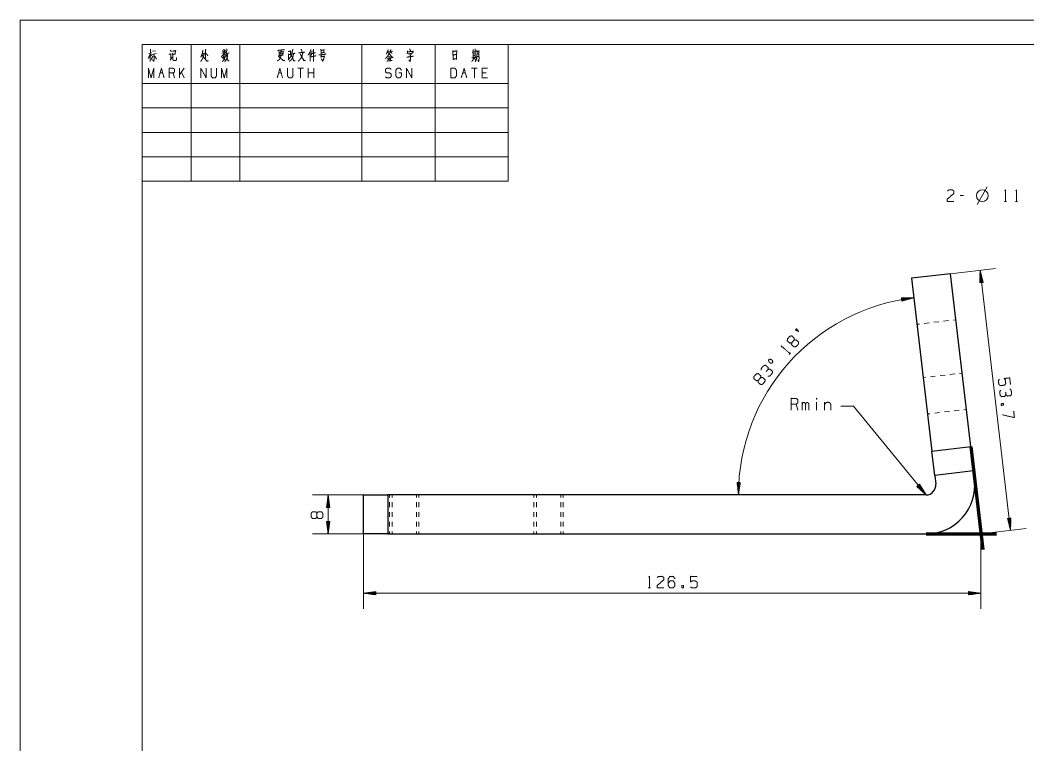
# Model space of a CAD drawing. Header units: millimetres. Extents: x 0 to 420, y 0 to 297.
# Drawn here: x 0 to 206.4, y 148.5 to 297 of the extents above; entities that cross this region are included whole.
import ezdxf

# ---------------------------------------------------------------- set-up
doc = ezdxf.new("R2010")
doc.units = ezdxf.units.MM
doc.layers.add('1', color=7, linetype='Continuous', true_color=0xffffff)

msp = doc.modelspace()

# ---------------------------------------------------------------- linework, layer by layer
at = {"layer": '1', "color": 132, "linetype": 'Continuous', "lineweight": 18}
for p, q in [((0, 297), (0, 0)), ((420, 297), (0, 297)), ((25, 292), (25, 264)), ((25, 292), (100, 292)), ((25, 292), (100, 292)), ((25, 292), (100, 292)), ((25, 292), (25, 5)), ((415, 292), (25, 292)), ((35, 292), (35, 264)), ((45, 292), (45, 264)), ((70, 292), (70, 264)), ((85, 292), (85, 264)), ((100, 292), (100, 264)), ((25, 284), (100, 284)), ((25, 279), (100, 279)), ((25, 274), (100, 274)), ((25, 269), (100, 269)), ((25, 264), (100, 264))]:
    msp.add_line(p, q, dxfattribs=at)
at = {"layer": '1', "color": 95, "linetype": 'Continuous', "lineweight": 18}
for p, q in [((26.34, 290.18), (26.96, 290.3)), ((26.7, 289.95), (26.92, 289.68)), ((26.99, 289.99), (27.95, 290.14)), ((27.13, 290.61), (27.71, 290.74)), ((41.34, 290.22), (42.13, 290.38)), ((42.25, 290.16), (42.79, 290.28)), ((53.17, 290.09), (53.7, 290.18)), ((54.91, 288.87), (55.37, 289.43)), ((75.25, 290.57), (75.67, 290.63)), ((75.35, 290.55), (75.45, 290.24)), ((75.83, 289.64), (75.37, 289.56)), ((75.82, 290.51), (76.35, 290.61)), ((75.98, 290.49), (76.11, 290.16)), ((92.56, 290.43), (93.43, 290.55)), ((92.84, 290.07), (93.11, 290.14)), ((92.86, 289.72), (93.09, 289.78)), ((93.6, 290.05), (93.85, 290.12)), ((33.59, 287.14), (32.63, 285.78)), ((32.63, 285.18), (32.63, 287.14)), ((58.02, 287.14), (56.9, 287.14)), ((57.46, 287.14), (57.46, 285.18)), ((59.02, 285.18), (59.02, 287.14)), ((60.14, 285.18), (60.14, 287.14)), ((93.6, 287.14), (92.49, 287.14)), ((93.05, 287.14), (93.05, 285.18)), ((28.66, 286.17), (29.22, 286.17)), ((31.62, 285.18), (31.34, 286.17)), ((33.59, 285.18), (33.04, 286.36)), ((52.94, 286.17), (53.49, 286.17)), ((60.14, 286.17), (59.02, 286.17)), ((90.65, 286.17), (91.2, 286.17)), ((95.45, 286.17), (94.61, 286.17)), ((196.06, 259.2), (198.06, 262.85)), ((193.22, 261.04), (192.54, 261.04)), ((201.61, 259.84), (202.04, 259.84)), ((203.89, 259.84), (204.31, 259.84)), ((157.54, 228.52), (157.82, 228.83)), ((159.28, 217.11), (158.95, 218.31)), ((160.22, 217.11), (160.22, 218.69)), ((163.16, 218.69), (163.16, 217.11)), ((164.77, 218.69), (164.77, 217.11)), ((128.68, 180.65), (129.1, 180.65))]:
    msp.add_line(p, q, dxfattribs=at)
at = {"layer": '1', "color": 13, "linetype": 'Continuous', "lineweight": 18}
for p, q in [((190.55, 245.04), (199.78, 246.13)), ((196.63, 245.76), (196.6, 243.2)), ((197.26, 243.27), (196.63, 245.76)), ((202.89, 192.43), (196.63, 245.76)), ((196.65, 243.2), (196.6, 243.62)), ((196.75, 243.21), (196.61, 244.39)), ((196.7, 243.21), (196.61, 244.01)), ((196.85, 243.23), (196.62, 245.17)), ((196.8, 243.22), (196.62, 244.78)), ((196.9, 243.23), (196.63, 245.56)), ((196.95, 243.24), (196.68, 245.57)), ((197, 243.24), (196.77, 245.19)), ((197.05, 243.25), (196.87, 244.81)), ((197.1, 243.25), (196.97, 244.44)), ((197.15, 243.26), (197.06, 244.06)), ((197.21, 243.27), (197.16, 243.68)), ((196.6, 243.2), (197.26, 243.27)), ((196.6, 243.2), (196.6, 243.23)), ((196.6, 243.2), (196.6, 243.23)), ((197.26, 243.27), (197.25, 243.3)), ((197.26, 243.27), (197.25, 243.3)), ((183.07, 240.11), (180.51, 240.1)), ((180.51, 240.1), (180.54, 240.1)), ((180.51, 240.1), (180.54, 240.1)), ((180.51, 240.1), (180.6, 239.44)), ((180.52, 240), (181.32, 240.1)), ((180.52, 240.05), (180.93, 240.1)), ((180.53, 239.95), (181.71, 240.1)), ((180.54, 239.85), (182.49, 240.1)), ((180.54, 239.9), (182.1, 240.1)), ((180.55, 239.8), (182.88, 240.11)), ((180.56, 239.74), (182.88, 240.05)), ((180.56, 239.69), (182.51, 239.95)), ((180.57, 239.64), (182.13, 239.85)), ((180.58, 239.59), (181.76, 239.75)), ((180.58, 239.54), (181.38, 239.65)), ((180.59, 239.49), (181, 239.55)), ((180.6, 239.44), (183.07, 240.11)), ((180.6, 239.44), (180.63, 239.45)), ((180.6, 239.44), (180.63, 239.45)), ((168.14, 217.92), (170.68, 217.92)), ((170.68, 217.92), (185.56, 199.71)), ((146.85, 202.26), (146.85, 202.23)), ((146.85, 202.26), (146.85, 202.23)), ((146.85, 202.26), (147.15, 199.71)), ((147.52, 202.25), (146.85, 202.26)), ((146.91, 202.26), (146.9, 201.84)), ((146.96, 202.26), (146.94, 201.45)), ((147.01, 202.26), (146.99, 201.07)), ((147.06, 202.26), (147.03, 200.68)), ((147.11, 202.26), (147.08, 200.29)), ((147.16, 202.25), (147.12, 199.91)), ((147.15, 199.71), (147.52, 202.25)), ((147.21, 202.25), (147.17, 199.91)), ((147.26, 202.25), (147.23, 200.29)), ((147.31, 202.25), (147.29, 200.68)), ((147.36, 202.25), (147.34, 201.06)), ((147.41, 202.25), (147.4, 201.45)), ((147.46, 202.25), (147.46, 201.83)), ((147.51, 202.25), (147.51, 202.22)), ((147.51, 202.25), (147.51, 202.22)), ((184.22, 201.89), (183.7, 201.47)), ((183.7, 201.47), (183.72, 201.45)), ((183.7, 201.47), (183.72, 201.45)), ((183.7, 201.47), (185.56, 199.71)), ((183.74, 201.5), (184.01, 201.18)), ((183.78, 201.54), (184.29, 200.91)), ((183.82, 201.57), (184.57, 200.65)), ((183.86, 201.6), (184.86, 200.38)), ((183.9, 201.63), (185.14, 200.11)), ((183.94, 201.67), (185.42, 199.85)), ((183.98, 201.7), (185.46, 199.88)), ((184.02, 201.73), (185.26, 200.21)), ((184.06, 201.76), (185.05, 200.54)), ((184.09, 201.79), (184.85, 200.87)), ((184.13, 201.83), (184.64, 201.2)), ((184.17, 201.86), (184.44, 201.53)), ((184.21, 201.89), (184.23, 201.87)), ((184.21, 201.89), (184.23, 201.87)), ((185.56, 199.71), (184.22, 201.89)), ((70.34, 199.71), (59.91, 199.71)), ((63.08, 199.71), (62.75, 197.17)), ((62.91, 197.17), (62.91, 198.36)), ((62.96, 197.17), (62.96, 198.75)), ((63.01, 197.17), (63.01, 199.14)), ((63.06, 197.17), (63.06, 199.52)), ((63.42, 197.17), (63.08, 199.71)), ((63.08, 199.71), (63.08, 191.71)), ((63.11, 197.17), (63.11, 199.52)), ((63.16, 197.17), (63.16, 199.14)), ((63.21, 197.17), (63.21, 198.75)), ((63.26, 197.17), (63.26, 198.36)), ((62.75, 197.17), (62.75, 197.21)), ((62.75, 197.17), (62.75, 197.21)), ((62.75, 197.17), (63.42, 197.17)), ((62.81, 197.17), (62.81, 197.59)), ((62.86, 197.17), (62.86, 197.98)), ((63.31, 197.17), (63.31, 197.98)), ((63.36, 197.17), (63.36, 197.59)), ((63.42, 197.17), (63.42, 197.21)), ((63.42, 197.17), (63.42, 197.21)), ((62.75, 194.25), (62.75, 194.22)), ((62.75, 194.25), (62.75, 194.22)), ((62.75, 194.25), (63.08, 191.71)), ((63.42, 194.25), (62.75, 194.25)), ((62.81, 194.25), (62.81, 193.84)), ((62.86, 194.25), (62.86, 193.45)), ((62.91, 194.25), (62.91, 193.07)), ((62.96, 194.25), (62.96, 192.68)), ((63.01, 194.25), (63.01, 192.29)), ((63.06, 194.25), (63.06, 191.91)), ((63.08, 191.71), (63.42, 194.25)), ((63.11, 194.25), (63.11, 191.91)), ((63.16, 194.25), (63.16, 192.29)), ((63.21, 194.25), (63.21, 192.68)), ((63.26, 194.25), (63.26, 193.07)), ((63.31, 194.25), (63.31, 193.45)), ((63.36, 194.25), (63.36, 193.84)), ((63.42, 194.25), (63.42, 194.22)), ((63.42, 194.25), (63.42, 194.22)), ((202.93, 194.99), (202.26, 194.91)), ((202.26, 194.91), (202.89, 192.43)), ((202.27, 194.91), (202.27, 194.88)), ((202.27, 194.91), (202.27, 194.88)), ((202.32, 194.92), (202.37, 194.5)), ((202.37, 194.93), (202.46, 194.13)), ((202.42, 194.93), (202.56, 193.75)), ((202.47, 194.94), (202.65, 193.37)), ((202.52, 194.94), (202.75, 193)), ((202.57, 194.95), (202.84, 192.62)), ((202.62, 194.95), (202.9, 192.62)), ((202.67, 194.96), (202.9, 193.01)), ((202.72, 194.97), (202.91, 193.4)), ((202.77, 194.97), (202.91, 193.79)), ((202.82, 194.98), (202.92, 194.18)), ((202.87, 194.98), (202.92, 194.57)), ((202.89, 192.43), (202.93, 194.99)), ((202.92, 194.99), (202.93, 194.96)), ((202.92, 194.99), (202.93, 194.96)), ((196.81, 191.71), (206.05, 192.8)), ((70.34, 191.71), (59.91, 191.71)), ((70.34, 191.71), (70.34, 176.38)), ((196.81, 191.71), (196.81, 176.38)), ((72.88, 179.89), (70.34, 179.56)), ((72.88, 179.63), (70.92, 179.63)), ((72.88, 179.68), (71.31, 179.68)), ((72.88, 179.74), (71.69, 179.74)), ((72.88, 179.79), (72.08, 179.79)), ((72.88, 179.84), (72.47, 179.84)), ((72.88, 179.89), (72.85, 179.89)), ((72.88, 179.89), (72.85, 179.89)), ((72.88, 179.22), (72.88, 179.89)), ((194.27, 179.89), (194.3, 179.89)), ((194.27, 179.89), (194.3, 179.89)), ((194.27, 179.89), (194.27, 179.22)), ((196.81, 179.56), (194.27, 179.89)), ((194.27, 179.84), (194.69, 179.84)), ((194.27, 179.79), (195.07, 179.79)), ((194.27, 179.74), (195.46, 179.74)), ((194.27, 179.68), (195.84, 179.68)), ((194.27, 179.63), (196.23, 179.63)), ((70.34, 179.56), (72.88, 179.22)), ((70.34, 179.56), (196.81, 179.56)), ((72.88, 179.58), (70.54, 179.58)), ((72.88, 179.53), (70.54, 179.53)), ((72.88, 179.48), (70.92, 179.48)), ((72.88, 179.43), (71.31, 179.43)), ((72.88, 179.38), (71.69, 179.38)), ((72.88, 179.33), (72.08, 179.33)), ((72.88, 179.28), (72.47, 179.28)), ((72.88, 179.23), (72.85, 179.23)), ((72.88, 179.23), (72.85, 179.23)), ((194.27, 179.58), (196.61, 179.58)), ((194.27, 179.22), (196.81, 179.56)), ((194.27, 179.53), (196.61, 179.53)), ((194.27, 179.48), (196.23, 179.48)), ((194.27, 179.43), (195.84, 179.43)), ((194.27, 179.38), (195.46, 179.38)), ((194.27, 179.33), (195.07, 179.33)), ((194.27, 179.28), (194.69, 179.28)), ((194.27, 179.23), (194.3, 179.23)), ((194.27, 179.23), (194.3, 179.23))]:
    msp.add_line(p, q, dxfattribs=at)
at = {"layer": '1', "color": 30, "linetype": 'Continuous', "lineweight": 25}
for p, q in [((190.55, 245.04), (182.6, 244.11)), ((182.6, 244.11), (186.76, 208.68)), ((194.71, 209.61), (190.55, 245.04)), ((186.76, 208.68), (194.71, 209.61)), ((187.34, 203.71), (186.76, 208.68)), ((194.71, 209.61), (195.29, 204.65)), ((195.29, 204.65), (187.34, 203.71)), ((195.5, 202.88), (195.29, 204.65)), ((187.34, 203.71), (187.55, 201.95)), ((70.34, 191.71), (70.34, 199.71)), ((70.34, 199.71), (75.34, 199.71)), ((185.56, 199.71), (75.34, 199.71)), ((75.34, 199.71), (75.34, 191.71)), ((75.34, 191.71), (70.34, 191.71)), ((75.34, 191.71), (185.56, 191.71))]:
    msp.add_line(p, q, dxfattribs=at)
at = {"layer": '1', "color": 43, "linetype": 'Continuous', "lineweight": 18}
for p, q in [((190.16, 235.43), (189.17, 235.32)), ((191.65, 235.61), (191.16, 235.55)), ((184.21, 234.73), (183.71, 234.67)), ((186.19, 234.97), (185.2, 234.85)), ((188.18, 235.2), (187.18, 235.08)), ((184.99, 223.75), (185.49, 223.81)), ((186.48, 223.92), (187.47, 224.04)), ((188.47, 224.16), (189.46, 224.27)), ((190.45, 224.39), (191.45, 224.51)), ((192.44, 224.62), (192.94, 224.68)), ((189.34, 216.71), (190.34, 216.83)), ((191.33, 216.94), (192.32, 217.06)), ((193.31, 217.17), (193.81, 217.23)), ((185.87, 216.3), (186.36, 216.36)), ((187.36, 216.48), (188.35, 216.59)), ((75.69, 199.71), (75.69, 199.21)), ((75.69, 198.21), (75.69, 197.21)), ((76.19, 199.71), (76.19, 199.21)), ((76.19, 198.21), (76.19, 197.21)), ((81.19, 199.21), (81.19, 199.71)), ((81.19, 197.21), (81.19, 198.21)), ((81.69, 199.71), (81.69, 199.21)), ((81.69, 198.21), (81.69, 197.21)), ((105.24, 199.71), (105.24, 199.21)), ((105.24, 198.21), (105.24, 197.21)), ((105.74, 199.71), (105.74, 199.21)), ((105.74, 198.21), (105.74, 197.21)), ((110.74, 199.21), (110.74, 199.71)), ((110.74, 197.21), (110.74, 198.21)), ((111.24, 199.71), (111.24, 199.21)), ((111.24, 198.21), (111.24, 197.21)), ((75.69, 196.21), (75.69, 195.21)), ((76.19, 196.21), (76.19, 195.21)), ((81.19, 195.21), (81.19, 196.21)), ((81.69, 196.21), (81.69, 195.21)), ((105.24, 196.21), (105.24, 195.21)), ((105.74, 196.21), (105.74, 195.21)), ((110.74, 195.21), (110.74, 196.21)), ((111.24, 196.21), (111.24, 195.21)), ((75.69, 194.21), (75.69, 193.21)), ((76.19, 194.21), (76.19, 193.21)), ((81.19, 193.21), (81.19, 194.21)), ((81.69, 194.21), (81.69, 193.21)), ((105.24, 194.21), (105.24, 193.21)), ((105.74, 194.21), (105.74, 193.21)), ((110.74, 193.21), (110.74, 194.21)), ((111.24, 194.21), (111.24, 193.21)), ((75.69, 192.21), (75.69, 191.71)), ((76.19, 192.21), (76.19, 191.71)), ((81.19, 191.71), (81.19, 192.21)), ((81.69, 192.21), (81.69, 191.71)), ((105.24, 192.21), (105.24, 191.71)), ((105.74, 192.21), (105.74, 191.71)), ((110.74, 191.71), (110.74, 192.21)), ((111.24, 192.21), (111.24, 191.71))]:
    msp.add_line(p, q, dxfattribs=at)
at = {"layer": '1', "color": 252, "linetype": 'Continuous', "lineweight": 70}
for p, q in [((194.71, 209.61), (197.18, 188.56)), ((185.56, 191.71), (199.98, 191.71))]:
    msp.add_line(p, q, dxfattribs=at)
at = {"layer": '1', "color": 95, "linetype": 'Continuous', "lineweight": 18}
msp.add_circle((197.1, 261.04), 1.2, dxfattribs=at)
at = {"layer": '1', "color": 13, "linetype": 'Continuous', "lineweight": 18}
msp.add_arc((187.81, 199.71), 40.67, 96.6963, 180, dxfattribs=at)
at = {"layer": '1', "color": 30, "linetype": 'Continuous', "lineweight": 25}
for radius in [10, 2]:
    msp.add_arc((185.56, 201.71), radius, 270, 6.6963, dxfattribs=at)
at = {"layer": '1', "color": 95, "linetype": 'Continuous', "lineweight": 18}
for points, knots in [([(26.67, 291.07), (26.66, 288.89), (26.63, 288.5), (26.61, 288.71), (26.64, 288.94)], [0, 0, 0.723303, 0.854546, 0.923601, 1, 1]), ([(41.73, 291.07), (41.76, 290.92), (41.76, 289.78), (41.73, 289.93), (41.76, 290.05)], [0, 0, 0.094654, 0.823636, 0.91829, 1, 1]), ([(42.33, 291.11), (42.33, 290.98), (42.32, 290.76), (42.27, 290.47), (42.23, 290.16), (42.17, 289.91), (42.1, 289.68), (42.08, 289.62)], [0, 0, 0.081852, 0.232243, 0.425429, 0.63211, 0.800313, 0.957953, 1, 1]), ([(60.08, 291.07), (60.12, 290.98), (60.09, 291.03), (60.11, 288.54), (60.09, 288.73), (60.11, 289.04)], [0, 0, 0.029975, 0.04619, 0.840789, 0.900562, 1, 1]), ([(61.57, 291.07), (61.63, 290.82), (61.63, 290.09), (61.63, 290.28), (62.33, 290.38), (62.21, 290.38), (62.24, 290.9), (62.26, 290.98), (62.29, 290.92), (62.19, 290.9), (61.63, 290.82)], [0, 0, 0.076614, 0.294117, 0.350048, 0.563214, 0.598361, 0.753971, 0.779215, 0.799829, 0.831205, 1, 1]), ([(79.78, 291.09), (79.89, 290.96), (79.93, 290.86), (79.96, 290.69)], [0, 0, 0.364604, 0.619196, 1, 1]), ([(93.21, 291.11), (93.24, 290.98), (93.19, 289.37)], [0, 0, 0.073211, 1, 1]), ([(26.67, 290.16), (26.6, 289.91), (26.48, 289.62), (26.35, 289.35), (26.23, 289.14)], [0, 0, 0.233514, 0.515368, 0.78555, 1, 1]), ([(27.18, 289.66), (27.17, 289.58), (26.86, 288.96)], [0, 0, 0.108202, 1, 1]), ([(27.37, 289.99), (27.42, 289.87), (27.42, 288.83), (27.4, 288.6), (27.39, 288.52), (27.11, 288.85), (27.39, 288.56)], [0, 0, 0.056947, 0.504404, 0.603051, 0.639405, 0.826366, 1, 1]), ([(27.61, 289.58), (27.87, 289.16), (27.92, 289), (27.81, 289.27)], [0, 0, 0.516563, 0.696901, 1, 1]), ([(30.53, 289.99), (30.92, 290.09), (30.86, 290.16), (30.83, 288.96), (30.77, 288.83), (31.12, 289.41)], [0, 0, 0.158008, 0.19221, 0.673433, 0.728446, 1, 1]), ([(30.7, 290.88), (30.87, 290.72), (30.92, 290.63), (30.92, 290.53), (30.9, 290.67)], [0, 0, 0.413146, 0.573572, 0.750721, 1, 1]), ([(31.19, 290.63), (31.87, 290.74), (31.82, 290.8), (31.73, 290.05), (31.82, 290.05), (31.25, 289.99)], [0, 0, 0.313958, 0.349012, 0.694882, 0.735357, 1, 1]), ([(31.22, 290.22), (31.25, 289.91), (31.25, 289.2), (31.27, 288.98), (31.3, 288.87), (31.34, 288.81), (31.41, 288.77), (31.53, 288.75), (31.66, 288.73), (32.03, 288.79), (32, 289.33), (32, 288.79)], [0, 0, 0.097093, 0.316208, 0.387239, 0.42073, 0.444406, 0.470581, 0.507596, 0.549105, 0.664641, 0.832445, 1, 1]), ([(37.43, 290.84), (37.42, 290.72), (37.34, 290.3), (37.26, 290.01), (37.18, 289.8), (37.09, 289.6), (37.01, 289.43)], [0, 0, 0.084498, 0.36853, 0.573114, 0.721457, 0.873368, 1, 1]), ([(37.28, 290.09), (37.75, 290.18), (37.71, 290.22), (37.68, 290.03), (37.62, 289.76), (37.56, 289.6), (37.48, 289.37), (37.4, 289.18), (37.28, 288.98), (37.2, 288.81), (37.02, 288.56)], [0, 0, 0.202443, 0.228131, 0.308408, 0.425631, 0.500403, 0.604281, 0.689483, 0.790714, 0.870506, 1, 1]), ([(37.28, 289.8), (38.22, 288.62), (38.56, 288.65), (38.54, 288.65), (38.24, 288.67), (38.08, 288.81)], [0, 0, 0.632183, 0.773704, 0.779845, 0.909108, 1, 1]), ([(37.97, 291.05), (38.02, 290.94), (38, 290.84), (37.99, 289.12), (37.97, 289.23), (38, 289.45)], [0, 0, 0.049543, 0.095606, 0.852767, 0.898838, 1, 1]), ([(38.1, 290.16), (38.13, 290.14), (38.4, 289.8), (38.47, 289.68)], [0, 0, 0.059448, 0.761031, 1, 1]), ([(41.75, 290.24), (41.62, 290.01), (41.48, 289.8), (41.35, 289.64), (41.22, 289.49)], [0, 0, 0.287221, 0.555142, 0.786181, 1, 1]), ([(41.34, 289.31), (41.97, 289.45), (41.98, 289.64), (41.98, 289.56), (41.91, 289.31), (41.81, 289.04), (41.7, 288.83), (41.59, 288.71), (41.48, 288.58), (41.41, 288.52)], [0, 0, 0.30447, 0.39258, 0.431622, 0.553714, 0.689469, 0.798362, 0.878841, 0.954752, 1, 1]), ([(41.43, 290.8), (41.56, 290.57), (41.59, 290.43)], [0, 0, 0.640221, 1, 1]), ([(41.72, 289.66), (41.56, 289.08), (41.66, 289.04), (41.78, 289), (41.89, 288.94), (42.04, 288.85)], [0, 0, 0.5291, 0.62629, 0.735524, 0.852093, 1, 1]), ([(41.76, 290.2), (41.94, 290.07), (42.03, 289.97)], [0, 0, 0.613122, 1, 1]), ([(42.03, 290.92), (42.03, 290.82), (41.91, 290.34)], [0, 0, 0.174301, 1, 1]), ([(42.54, 290.16), (42.49, 289.8), (42.45, 289.56), (42.41, 289.35), (42.35, 289.16), (42.23, 288.91), (42.13, 288.73), (42.01, 288.56), (41.92, 288.48)], [0, 0, 0.19438, 0.332636, 0.448614, 0.555649, 0.70616, 0.822692, 0.933847, 1, 1]), ([(42.22, 289.89), (42.25, 289.85), (42.39, 289.27), (42.49, 289), (42.6, 288.71), (42.63, 288.65), (42.85, 288.67), (42.63, 288.69), (42.55, 288.81)], [0, 0, 0.026721, 0.341749, 0.493483, 0.655465, 0.691641, 0.80784, 0.924039, 1, 1]), ([(53.44, 290.84), (53.42, 290.18), (53.41, 289.85), (53.39, 289.66), (53.38, 289.56), (53.36, 289.43), (53.32, 289.31), (53.27, 289.2), (53.14, 289.02), (53, 288.85), (52.79, 288.73), (52.69, 288.67), (52.65, 288.65)], [0, 0, 0.263783, 0.395771, 0.470171, 0.511786, 0.56157, 0.614019, 0.658777, 0.749614, 0.837596, 0.932985, 0.980677, 1, 1]), ([(52.76, 290.82), (52.82, 290.78), (52.85, 290.8), (54.11, 290.94), (54.07, 290.96), (53.92, 290.92)], [0, 0, 0.045522, 0.068286, 0.872626, 0.90344, 1, 1]), ([(52.82, 289.6), (52.89, 289.6), (53.17, 289.37), (53.41, 289.16), (53.63, 288.98), (53.9, 288.71), (54.23, 288.75), (53.92, 288.71), (53.82, 288.79)], [0, 0, 0.033467, 0.197839, 0.340788, 0.472468, 0.649452, 0.797921, 0.939753, 1, 1]), ([(53, 290.59), (53.04, 290.41), (53.04, 289.66), (53.03, 289.7), (53.89, 289.85), (53.8, 289.85), (53.89, 290.63), (53.92, 290.57), (53.87, 290.53), (53.04, 290.43)], [0, 0, 0.051663, 0.252803, 0.264656, 0.500971, 0.524672, 0.738301, 0.756829, 0.773117, 1, 1]), ([(54.88, 290.57), (55.47, 290.67), (55.41, 290.74), (55.34, 290.01), (55.41, 290.01), (54.97, 289.93), (54.94, 290.12), (54.97, 289.89), (54.96, 288.96)], [0, 0, 0.181366, 0.207406, 0.429567, 0.451891, 0.588199, 0.645735, 0.715777, 1, 1]), ([(55.98, 290.12), (55.98, 289.99), (55.92, 289.66), (55.86, 289.47), (55.81, 289.31), (55.73, 289.16), (55.65, 289.02), (55.54, 288.87), (55.31, 288.67), (55.13, 288.58)], [0, 0, 0.067236, 0.249298, 0.354996, 0.450079, 0.537949, 0.629663, 0.725721, 0.894899, 1, 1]), ([(55.85, 291.05), (55.82, 290.8), (55.73, 290.47), (55.62, 290.12), (55.53, 289.89), (55.47, 289.72), (55.41, 289.58)], [0, 0, 0.162457, 0.385014, 0.625897, 0.784413, 0.898493, 1, 1]), ([(55.54, 289.8), (55.59, 289.78), (56.04, 288.67), (56.32, 288.65), (56.06, 288.71), (55.98, 288.83)], [0, 0, 0.024909, 0.644018, 0.787117, 0.926016, 1, 1]), ([(55.62, 290.07), (56.27, 290.2), (56.2, 290.22), (56.08, 290.18)], [0, 0, 0.769962, 0.857327, 1, 1]), ([(57.88, 290.32), (57.88, 290.2), (57.81, 289.91), (57.74, 289.68), (57.65, 289.43), (57.52, 289.23), (57.5, 289.18), (57.42, 289.08), (57.31, 288.94), (57.18, 288.81), (57.06, 288.69), (56.93, 288.58)], [0, 0, 0.060656, 0.206644, 0.323463, 0.452143, 0.571976, 0.593424, 0.659716, 0.74639, 0.834816, 0.918178, 1, 1]), ([(57.02, 290.28), (58.29, 290.43), (58.21, 290.45), (58.12, 290.41)], [0, 0, 0.872478, 0.933903, 1, 1]), ([(57.34, 290.05), (57.4, 290.01), (58.1, 288.75), (58.43, 288.69), (58.12, 288.77), (58.02, 288.89)], [0, 0, 0.030854, 0.652647, 0.79375, 0.930716, 1, 1]), ([(57.56, 291.03), (57.66, 290.84), (57.71, 290.72), (57.74, 290.59)], [0, 0, 0.450481, 0.729637, 1, 1]), ([(59.55, 290.98), (59.48, 290.72), (59.38, 290.47), (59.26, 290.24), (59.14, 290.05), (59, 289.85)], [0, 0, 0.21836, 0.428744, 0.629221, 0.801494, 1, 1]), ([(59.38, 290.41), (59.39, 289.16), (59.39, 288.56), (59.38, 288.69), (59.39, 288.91)], [0, 0, 0.565717, 0.839123, 0.896086, 1, 1]), ([(59.57, 289.49), (60.61, 289.7), (60.53, 289.72), (60.4, 289.66)], [0, 0, 0.826976, 0.886334, 1, 1]), ([(59.8, 290.72), (59.76, 290.38), (59.7, 290.09), (59.64, 289.89), (59.6, 289.76)], [0, 0, 0.34211, 0.644851, 0.86512, 1, 1]), ([(59.8, 290.14), (60.47, 290.32), (60.4, 290.32), (60.28, 290.26)], [0, 0, 0.772509, 0.853435, 1, 1]), ([(61.18, 289.87), (61.37, 289.87), (61.75, 289.91), (62.68, 290.05), (62.58, 290.07), (62.43, 290.03)], [0, 0, 0.10704, 0.322386, 0.855626, 0.914427, 1, 1]), ([(61.73, 289.91), (61.63, 289.41), (61.6, 289.49), (62.38, 289.62), (62.33, 289.7), (62.33, 289.62), (62.24, 289.27), (62.19, 289.04), (62.11, 288.85), (62.05, 288.71), (62.01, 288.6), (61.98, 288.58), (61.72, 289.06), (62, 288.62)], [0, 0, 0.13637, 0.159981, 0.371157, 0.396349, 0.418604, 0.516111, 0.579311, 0.63312, 0.675133, 0.705357, 0.714996, 0.861275, 1, 1]), ([(75.64, 290.3), (75.63, 290.2), (75.39, 289.83), (75.38, 289.78), (75.26, 289.6), (75.06, 289.37), (74.85, 289.16)], [0, 0, 0.074337, 0.387309, 0.418539, 0.575027, 0.79286, 1, 1]), ([(75.37, 290.98), (75.35, 290.84), (75.23, 290.53), (75.13, 290.28), (75.01, 290.07)], [0, 0, 0.148006, 0.485257, 0.758321, 1, 1]), ([(75.31, 289.27), (75.38, 289), (75.38, 288.87), (75.37, 289.04)], [0, 0, 0.489807, 0.707975, 1, 1]), ([(75.58, 289.43), (75.64, 289.12), (75.61, 288.96), (75.61, 289.18)], [0, 0, 0.443891, 0.680119, 1, 1]), ([(75.61, 290.16), (76.2, 289.37), (76.43, 289.37), (76.2, 289.39), (76.08, 289.54)], [0, 0, 0.599324, 0.742451, 0.886135, 1, 1]), ([(75.91, 290.98), (75.92, 290.88), (75.75, 290.3)], [0, 0, 0.147218, 1, 1]), ([(75.95, 289.41), (75.95, 289.27), (75.77, 288.69)], [0, 0, 0.19307, 1, 1]), ([(79.2, 289.41), (80.57, 289.6), (80.49, 289.62), (80.28, 289.56)], [0, 0, 0.820202, 0.873508, 1, 1]), ([(79.34, 290.74), (79.34, 290.51), (79.33, 290.34), (79.3, 290.22), (79.27, 290.12)], [0, 0, 0.361949, 0.626223, 0.829034, 1, 1]), ([(79.34, 290.49), (80.57, 290.63), (80.56, 290.67), (80.37, 290.26)], [0, 0, 0.712481, 0.737756, 1, 1]), ([(79.49, 290.07), (80.25, 290.18), (80.21, 290.24), (79.92, 289.72)], [0, 0, 0.533866, 0.586729, 1, 1]), ([(79.87, 289.87), (79.9, 289.76), (79.93, 289.64), (79.94, 289.43), (79.94, 289), (79.93, 288.85), (79.9, 288.65), (79.86, 288.52), (79.64, 288.87), (79.87, 288.56)], [0, 0, 0.049623, 0.1085, 0.204239, 0.404798, 0.471991, 0.568442, 0.629223, 0.820578, 1, 1]), ([(88.61, 290.8), (88.64, 290.59), (88.66, 290.14), (88.67, 289.66), (88.67, 289.6), (88.67, 288.83), (88.67, 288.98), (89.24, 289.1), (89.36, 288.96), (89.39, 289.14), (89.39, 289.39), (89.4, 289.87), (89.42, 290.36), (89.42, 290.78), (89.43, 290.72), (88.66, 290.57)], [0, 0, 0.037589, 0.119519, 0.205166, 0.216331, 0.354043, 0.380097, 0.485125, 0.518622, 0.552532, 0.597196, 0.682843, 0.77221, 0.846648, 0.858119, 1, 1]), ([(88.67, 289.83), (89.24, 289.95), (89.18, 289.97), (89.05, 289.89)], [0, 0, 0.728512, 0.805958, 1, 1]), ([(92.52, 289.25), (93.43, 289.41), (93.38, 289.43), (93.33, 289.37)], [0, 0, 0.873246, 0.919206, 1, 1]), ([(92.86, 289.12), (92.84, 289.02), (92.73, 288.81), (92.62, 288.67), (92.52, 288.56)], [0, 0, 0.157085, 0.51447, 0.781154, 1, 1]), ([(92.8, 290.98), (92.83, 290.86), (92.83, 289.31)], [0, 0, 0.075954, 1, 1]), ([(93.09, 289.18), (93.25, 288.94), (93.25, 288.83), (93.19, 289.02)], [0, 0, 0.497679, 0.671694, 1, 1]), ([(93.55, 290.82), (93.59, 290.59), (93.59, 290.14), (93.57, 289.64), (93.55, 289.33), (93.47, 289), (93.38, 288.79), (93.22, 288.48)], [0, 0, 0.096217, 0.285187, 0.491418, 0.620825, 0.76157, 0.854869, 1, 1]), ([(93.57, 289.52), (93.6, 289.52), (93.84, 289.58)], [0, 0, 0.107799, 1, 1]), ([(93.59, 290.57), (94.03, 290.67), (93.98, 290.74), (93.98, 290.05), (94, 289.12), (93.98, 288.77), (93.97, 288.56), (93.95, 288.5), (93.74, 288.77), (93.94, 288.58)], [0, 0, 0.13308, 0.155522, 0.357051, 0.631901, 0.735808, 0.797028, 0.815849, 0.918301, 1, 1]), ([(26.26, 285.18), (26.26, 287.14), (26.82, 285.18), (27.37, 287.14), (27.37, 285.18)], [0, 0, 0.245192, 0.5, 0.754808, 1, 1]), ([(30.51, 285.18), (30.51, 287.14), (31.34, 287.14), (31.62, 286.96), (31.62, 286.36), (31.34, 286.17), (30.51, 286.17)], [0, 0, 0.400952, 0.571035, 0.639278, 0.761676, 0.829917, 1, 1]), ([(37.01, 285.18), (37.01, 287.14), (38.12, 285.18), (38.12, 287.14)], [0, 0, 0.317574, 0.682426, 1, 1]), ([(39.13, 287.14), (39.13, 285.57), (39.39, 285.18), (39.95, 285.18), (40.24, 285.57), (40.24, 287.14)], [0, 0, 0.337152, 0.438599, 0.557781, 0.662848, 1, 1]), ([(41.25, 285.18), (41.25, 287.14), (41.81, 285.18), (42.36, 287.14), (42.36, 285.18)], [0, 0, 0.245192, 0.5, 0.754808, 1, 1]), ([(54.78, 287.14), (54.78, 285.57), (55.05, 285.18), (55.6, 285.18), (55.89, 285.57), (55.89, 287.14)], [0, 0, 0.337152, 0.438599, 0.557781, 0.662848, 1, 1]), ([(74.85, 285.36), (75.13, 285.18), (75.7, 285.18), (75.98, 285.39), (75.98, 285.97), (75.7, 286.17), (75.15, 286.17), (74.85, 286.36), (74.85, 286.96), (75.15, 287.14), (75.7, 287.14), (75.98, 286.96)], [0, 0, 0.068035, 0.184054, 0.254521, 0.372333, 0.442799, 0.555843, 0.626367, 0.748393, 0.81892, 0.931964, 1, 1]), ([(75.12, 288.62), (76.23, 288.73), (76.16, 288.73), (75.99, 288.71)], [0, 0, 0.825897, 0.879998, 1, 1]), ([(77.55, 286.17), (78.1, 286.17), (78.1, 285.57), (77.82, 285.18), (77.25, 285.18), (76.97, 285.57), (76.97, 286.75), (77.27, 287.14), (77.81, 287.14), (78.09, 286.75)], [0, 0, 0.103295, 0.214797, 0.304261, 0.410274, 0.499739, 0.718892, 0.809956, 0.910533, 1, 1]), ([(79.11, 285.18), (79.11, 287.14), (80.22, 285.18), (80.22, 287.14)], [0, 0, 0.317574, 0.682426, 1, 1]), ([(88.25, 285.18), (89.07, 285.18), (89.36, 285.57), (89.36, 286.75), (89.07, 287.14), (88.25, 287.14), (88.25, 285.18)], [0, 0, 0.142133, 0.227159, 0.431787, 0.516817, 0.65895, 1, 1]), ([(90.37, 285.18), (90.93, 287.14), (91.48, 285.18)], [0, 0, 0.5, 1, 1]), ([(95.73, 285.18), (94.61, 285.18), (94.61, 287.14), (95.73, 287.14)], [0, 0, 0.265389, 0.734611, 1, 1]), ([(189.93, 261.99), (190.25, 262.21), (190.94, 262.21), (191.27, 261.99), (191.27, 261.51), (189.91, 260.31), (189.93, 259.84), (191.27, 259.84)], [0, 0, 0.069691, 0.192976, 0.265274, 0.350226, 0.674741, 0.759752, 1, 1]), ([(201.68, 262.01), (201.82, 262.21), (201.82, 259.84)], [0, 0, 0.093484, 1, 1]), ([(203.96, 262.01), (204.1, 262.21), (204.1, 259.84)], [0, 0, 0.093484, 1, 1]), ([(159.46, 233.19), (158.82, 233.52), (159.04, 233.78), (159.46, 233.19)], [0, 0, 0.406591, 0.595725, 1, 1]), ([(158.06, 230.91), (157.69, 230.82), (157.14, 231.3), (157.19, 231.69), (157.64, 232.21), (158.04, 232.31), (158.58, 231.83), (158.52, 231.43), (158.06, 230.91), (158.03, 230.49), (158.55, 230.03), (158.96, 230.11), (159.42, 230.63), (159.47, 231.03), (158.93, 231.51), (158.52, 231.43)], [0, 0, 0.047572, 0.136084, 0.183658, 0.267813, 0.317164, 0.405675, 0.455027, 0.539182, 0.590296, 0.675755, 0.726868, 0.811025, 0.860374, 0.948887, 1, 1]), ([(155.96, 230.02), (155.91, 230.25), (157.68, 228.68)], [0, 0, 0.093491, 1, 1]), ([(154.03, 226.71), (154.18, 226.88), (154.08, 227.26), (153.84, 227.47), (153.45, 227.53), (153.3, 227.36), (153.39, 226.97), (153.63, 226.75), (154.03, 226.71)], [0, 0, 0.08568, 0.23039, 0.351582, 0.496295, 0.581977, 0.730394, 0.85158, 1, 1]), ([(153.18, 225.41), (153.23, 225.81), (152.69, 226.3), (152.3, 226.19), (151.84, 225.68), (151.78, 225.28)], [0, 0, 0.153871, 0.429848, 0.583726, 0.846121, 1, 1]), ([(153.23, 224.01), (153.61, 224.1), (154.07, 224.62), (154.13, 225.02), (153.59, 225.5), (153.18, 225.41), (152.84, 225.03)], [0, 0, 0.12412, 0.343689, 0.472449, 0.703376, 0.83673, 1, 1]), ([(151.2, 223.2), (150.83, 223.11), (150.28, 223.59), (150.33, 223.98), (150.78, 224.49), (151.18, 224.6), (151.72, 224.11), (151.66, 223.71), (151.2, 223.2), (151.17, 222.78), (151.69, 222.32), (152.1, 222.4), (152.56, 222.92), (152.61, 223.32), (152.07, 223.8), (151.66, 223.71)], [0, 0, 0.047573, 0.136084, 0.183658, 0.267815, 0.317166, 0.405678, 0.455027, 0.539185, 0.590296, 0.675757, 0.72687, 0.811025, 0.860377, 0.948888, 1, 1]), ([(200.58, 223.45), (200.39, 223.09), (200.47, 222.41), (200.74, 222.1), (201.68, 222.21), (201.89, 222.57), (201.81, 223.26), (201.55, 223.57), (202.71, 223.7), (202.87, 222.35)], [0, 0, 0.062228, 0.168342, 0.230571, 0.376814, 0.441264, 0.547382, 0.609608, 0.790489, 1, 1]), ([(200.84, 221.17), (200.66, 220.83), (200.74, 220.15), (201, 219.84), (201.72, 219.92), (201.93, 220.29), (201.87, 220.8)], [0, 0, 0.124122, 0.343686, 0.472447, 0.70338, 0.836733, 1, 1]), ([(201.93, 220.29), (202.19, 219.98), (202.91, 220.06), (203.1, 220.42), (203.02, 221.11), (202.75, 221.42)], [0, 0, 0.153877, 0.42985, 0.583728, 0.846122, 1, 1]), ([(157.94, 217.11), (157.94, 219.49), (158.95, 219.49), (159.28, 219.26), (159.28, 218.54), (158.95, 218.31), (157.94, 218.31)], [0, 0, 0.400951, 0.571034, 0.639278, 0.761673, 0.829917, 1, 1]), ([(163.16, 219.34), (163.2, 219.44), (163.16, 219.51), (163.13, 219.44), (163.16, 219.34)], [0, 0, 0.280617, 0.50001, 0.719392, 1, 1]), ([(160.22, 218.21), (160.27, 218.49), (160.45, 218.66), (160.64, 218.66), (160.82, 218.49), (160.89, 218.21), (160.89, 217.11)], [0, 0, 0.118879, 0.224456, 0.306984, 0.412558, 0.533084, 1, 1]), ([(160.89, 218.21), (160.94, 218.49), (161.12, 218.66), (161.33, 218.66), (161.49, 218.49), (161.56, 218.21), (161.56, 217.11)], [0, 0, 0.118605, 0.223939, 0.313761, 0.413912, 0.53416, 1, 1]), ([(164.77, 218.09), (164.87, 218.39), (165.07, 218.61), (165.32, 218.69), (165.55, 218.69), (165.79, 218.61), (165.99, 218.39), (166.09, 218.09), (166.09, 217.11)], [0, 0, 0.107748, 0.208446, 0.29601, 0.373819, 0.46138, 0.562078, 0.669827, 1, 1]), ([(200.94, 218.4), (200.98, 218.06), (201.45, 218.12), (201.42, 218.45), (200.94, 218.4)], [0, 0, 0.20709, 0.5, 0.70709, 1, 1]), ([(201.21, 216.13), (203.67, 215.57), (203.51, 216.9)], [0, 0, 0.65247, 1, 1]), ([(60.79, 195.23), (60.57, 194.91), (59.84, 194.91), (59.62, 195.23), (59.62, 195.92), (59.84, 196.26), (60.57, 196.26), (60.79, 195.92), (60.79, 195.23), (61.04, 194.89), (61.74, 194.89), (61.99, 195.23), (61.99, 195.92), (61.77, 196.26), (61.04, 196.26), (60.79, 195.92)], [0, 0, 0.047574, 0.136085, 0.183659, 0.267815, 0.317166, 0.405677, 0.455029, 0.539184, 0.590297, 0.675756, 0.726869, 0.811025, 0.860376, 0.948887, 1, 1]), ([(128.75, 182.83), (128.89, 183.03), (128.89, 180.65)], [0, 0, 0.093493, 1, 1]), ([(130.5, 182.8), (130.81, 183.03), (131.5, 183.03), (131.84, 182.8), (131.84, 182.33), (130.48, 181.13), (130.5, 180.65), (131.84, 180.65)], [0, 0, 0.069693, 0.192977, 0.265273, 0.350228, 0.674743, 0.759753, 1, 1]), ([(132.77, 181.6), (133.09, 182.08), (133.78, 182.08), (134.12, 181.6), (134.12, 181.13), (133.78, 180.65), (133.09, 180.65), (132.77, 181.13), (132.77, 182.55), (133.09, 183.03), (133.78, 183.03), (134.12, 182.55)], [0, 0, 0.076962, 0.169759, 0.248071, 0.312017, 0.390329, 0.483126, 0.560088, 0.751924, 0.828889, 0.921686, 1, 1]), ([(137.31, 180.88), (137.64, 180.65), (138.33, 180.65), (138.67, 180.88), (138.67, 181.83), (138.33, 182.08), (137.64, 182.08), (137.31, 181.85), (137.31, 183.03), (138.67, 183.03)], [0, 0, 0.062228, 0.168343, 0.230571, 0.376815, 0.441263, 0.547379, 0.609606, 0.79049, 1, 1]), ([(135.54, 180.65), (135.88, 180.65), (135.88, 181.13), (135.54, 181.13), (135.54, 180.65)], [0, 0, 0.207091, 0.5, 0.707091, 1, 1])]:
    msp.add_open_spline(points, degree=1, knots=knots, dxfattribs=at)
for points in [[(28.38, 285.18), (28.94, 287.14), (29.5, 285.18)], [(52.66, 285.18), (53.22, 287.14), (53.77, 285.18)]]:
    msp.add_open_spline(points, degree=1, dxfattribs=at)

doc.saveas('drawing.dxf')
